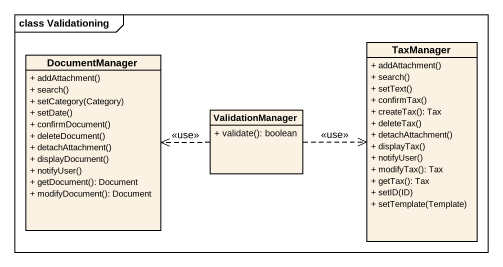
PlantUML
@startuml
mainframe class Validationing
hide circle
hide empty members
skinparam classAttributeIconSize 0
class DocumentManager {
  + addAttachment()
  + search()
  + setCategory(Category)
  + setDate()
  + confirmDocument()
  + deleteDocument()
  + detachAttachment()
  + displayDocument()
  + notifyUser()
  + getDocument(): Document
  + modifyDocument(): Document
}
class TaxManager {
  + addAttachment()
  + search()
  + setText()
  + confirmTax()
  + createTax(): Tax
  + deleteTax()
  + detachAttachment()
  + displayTax()
  + notifyUser()
  + modifyTax(): Tax
  + getTax(): Tax
  + setID(ID)
  + setTemplate(Template)
}
class ValidationManager {
  + validate(): boolean
}
ValidationManager .left.> DocumentManager : <<use>>
ValidationManager .right.> TaxManager : <<use>>
@enduml
